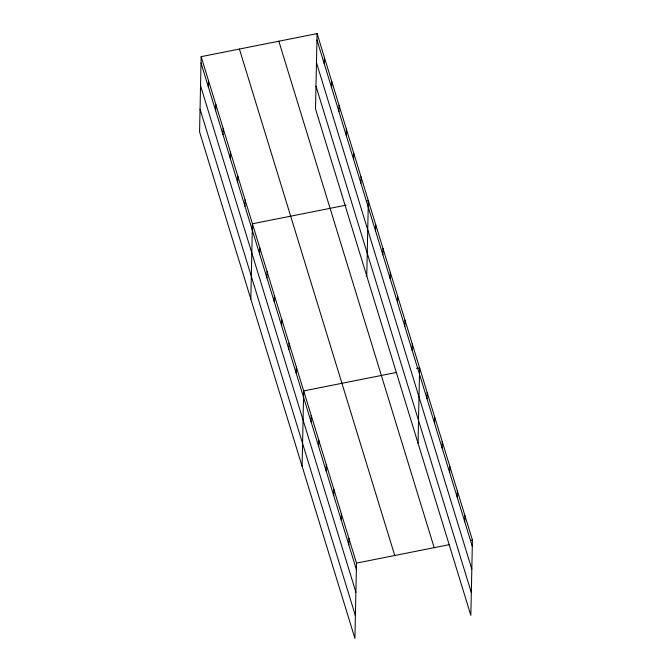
<?xml version="1.0" encoding="UTF-8"?>
<svg xmlns="http://www.w3.org/2000/svg" width="672" height="672" viewBox="0 0 672 672"><rect width="100%" height="100%" fill="white"/><g stroke="black" fill="none" stroke-linecap="round" stroke-linejoin="round"><path stroke-width="1.01" d="M201.155 56.658L199.576 131.947L354.917 638.4L356.496 563.111L201.155 56.658L317.083 33.6L472.424 540.053L470.845 615.342L315.504 108.889L317.083 33.6M208.345 86.856L208.471 80.531M215.662 110.729L215.796 104.412M222.986 134.61L223.121 128.285M230.311 158.483L230.446 152.158M237.636 182.356L237.77 176.039M244.961 206.237L245.087 199.912M250.841 299.082L252.412 223.784L346.198 205.136M259.602 253.982L259.736 247.657M266.927 277.855L267.061 271.538M274.252 301.736L274.386 295.411M281.576 325.609L281.711 319.284M288.901 349.482L289.027 343.165M296.218 373.363L296.352 367.038M302.098 466.208L303.677 390.911L396.455 372.464M311.094 421.84L311.22 415.514M324.274 63.798L324.408 57.473M318.637 446.435L318.772 440.11M331.598 87.671L331.733 81.354M326.18 471.03L326.315 464.713M338.923 111.552L339.058 105.227M333.724 495.634L333.858 489.308M346.248 135.425L346.374 129.1M341.267 520.229L341.401 513.912M353.564 159.298L353.699 152.981M348.818 544.832L348.944 538.507M360.889 183.179L361.024 176.854M366.769 276.024L368.348 200.726L366.332 201.13M375.539 230.924L375.673 224.608M382.864 254.806L382.99 248.48M390.18 278.678L390.314 272.353M397.505 302.551L397.639 296.226M404.83 326.432L404.964 320.107M412.154 350.305L412.289 343.98M418.034 443.15L419.614 367.853L416.59 368.458M427.022 398.782L427.157 392.456M434.566 423.377L434.7 417.052M442.109 447.972L442.243 441.655M449.66 472.576L449.786 466.25M457.204 497.171L457.338 490.854M464.747 521.774L464.881 515.449M356.496 563.111L449.274 544.656M470.408 540.448L472.424 540.053M316.949 39.925L472.29 546.37M316.478 62.681L471.82 569.134M315.983 86.134L471.324 592.586M278.83 41.21L434.171 547.655M239.408 49.048L394.75 555.5M201.02 62.983L356.362 569.428M200.542 85.739L355.883 592.192M200.054 109.192L355.396 615.636"/></g></svg>
